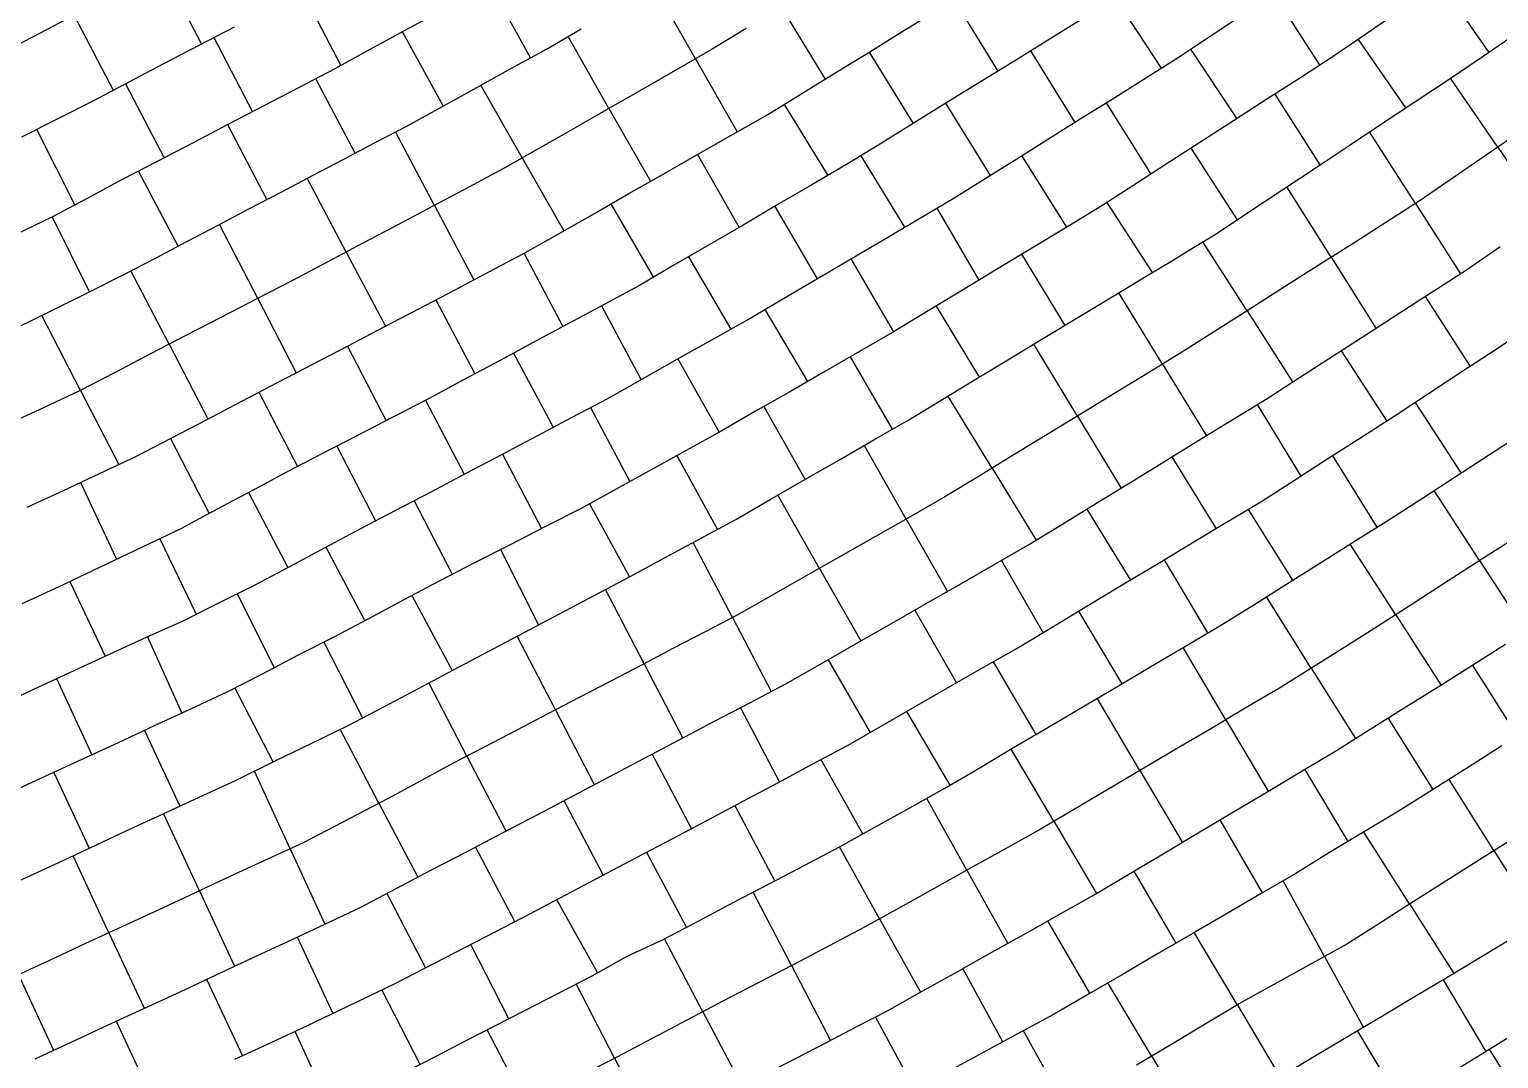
# Model space of a CAD drawing. Extents: x 720124 to 720679, y 1579628 to 1580856.
# Drawn here: x 720386.7 to 720460.3, y 1580213 to 1580264.5 of the extents above; entities that cross this region are included whole.
import ezdxf

# ---------------------------------------------------------------- set-up
doc = ezdxf.new("R2010")
doc.units = 0
doc.layers.add('AGROCAD PLL', color=7, linetype='Continuous')
doc.layers.add('GT01-0010016-0502', color=30, linetype='Continuous', lineweight=25)

msp = doc.modelspace()

# ---------------------------------------------------------------- linework, layer by layer
at = {"layer": 'AGROCAD PLL', "color": 3, "true_color": 0x00ff00}
for points in [[(720393.399, 1580267.563), (720395.352, 1580263.813)], [(720411.833, 1580263.12), (720409.787, 1580266.825)], [(720420.094, 1580263.076), (720418.01, 1580266.742)], [(720420.094, 1580263.076), (720418.01, 1580266.742)], [(720457.397, 1580266.878), (720459.81, 1580263.391)], [(720400.401, 1580266.454), (720402.338, 1580262.734)], [(720433.043, 1580266.027), (720435.228, 1580262.455)], [(720441.105, 1580266.133), (720443.404, 1580262.596)], [(720449.062, 1580266.297), (720451.348, 1580262.744)], [(720388.969, 1580265.245), (720390.923, 1580261.494)], [(720424.38, 1580265.651), (720426.58, 1580262.055)], [(720395.971, 1580264.136), (720397.907, 1580260.418)], [(720407.452, 1580260.71), (720405.424, 1580264.424)], [(720453.278, 1580264.044), (720455.648, 1580260.609)], [(720420.094, 1580263.076), (720422.178, 1580259.412)], [(720428.783, 1580263.409), (720430.984, 1580259.834)], [(720436.873, 1580263.47), (720439.08, 1580259.886)], [(720444.882, 1580263.553), (720447.197, 1580260.067)], [(720391.541, 1580261.817), (720393.481, 1580258.113)], [(720403.045, 1580258.349), (720401.072, 1580262.066)], [(720411.416, 1580258.107), (720409.347, 1580261.746)], [(720411.416, 1580258.107), (720409.347, 1580261.746)], [(720460.269, 1580258.649), (720457.9, 1580262.107)], [(720460.269, 1580258.649), (720457.9, 1580262.107)], [(720424.523, 1580260.791), (720426.722, 1580257.235)], [(720432.618, 1580260.845), (720434.85, 1580257.235)], [(720440.661, 1580260.873), (720442.893, 1580257.3)], [(720449.099, 1580261.3), (720451.362, 1580257.76)], [(720415.755, 1580260.591), (720417.832, 1580256.94)], [(720398.619, 1580256.023), (720396.668, 1580259.773)], [(720407.016, 1580255.734), (720405.075, 1580259.416)], [(720407.016, 1580255.734), (720405.075, 1580259.416)], [(720460.269, 1580258.649), (720462.63, 1580255.205)], [(720411.416, 1580258.107), (720413.493, 1580254.455)], [(720420.197, 1580258.285), (720422.276, 1580254.629)], [(720428.365, 1580258.215), (720430.556, 1580254.635)], [(720436.421, 1580258.223), (720438.673, 1580254.643)], [(720394.193, 1580253.698), (720392.202, 1580257.447)], [(720402.601, 1580253.387), (720400.639, 1580257.088)], [(720402.601, 1580253.387), (720400.639, 1580257.088)], [(720451.927, 1580253.138), (720449.709, 1580256.666)], [(720451.927, 1580253.138), (720449.709, 1580256.666)], [(720407.016, 1580255.734), (720408.983, 1580252)], [(720424.058, 1580255.676), (720426.185, 1580252.062)], [(720440.694, 1580255.882), (720442.967, 1580252.363)], [(720456.144, 1580255.824), (720458.394, 1580252.306)], [(720389.747, 1580251.41), (720387.884, 1580255.144)], [(720432.173, 1580255.588), (720434.28, 1580251.984)], [(720398.167, 1580251.075), (720396.252, 1580254.775)], [(720398.167, 1580251.075), (720396.252, 1580254.775)], [(720402.601, 1580253.387), (720404.564, 1580249.685)], [(720419.74, 1580253.155), (720421.858, 1580249.534)], [(720427.864, 1580253.05), (720430.002, 1580249.397)], [(720436.421, 1580253.286), (720438.581, 1580249.717)], [(720451.927, 1580253.138), (720454.166, 1580249.578)], [(720443.481, 1580247.785), (720441.296, 1580251.356)], [(720443.481, 1580247.785), (720441.296, 1580251.356)], [(720398.167, 1580251.075), (720400.097, 1580247.348)], [(720407.086, 1580251.003), (720409.04, 1580247.296)], [(720415.385, 1580250.7), (720417.369, 1580247.003)], [(720423.555, 1580250.515), (720425.698, 1580246.913)], [(720432.146, 1580250.692), (720434.29, 1580247.129)], [(720456.625, 1580251.163), (720458.884, 1580247.666)], [(720389.291, 1580246.47), (720387.35, 1580250.22)], [(720389.291, 1580246.47), (720387.35, 1580250.22)], [(720447.711, 1580250.45), (720449.987, 1580246.89)], [(720393.728, 1580248.775), (720395.676, 1580245.035)], [(720402.658, 1580248.681), (720404.601, 1580244.949)], [(720410.979, 1580248.336), (720412.971, 1580244.623)], [(720439.215, 1580245.177), (720437.032, 1580248.783)], [(720439.215, 1580245.177), (720437.032, 1580248.783)], [(720452.423, 1580248.453), (720454.705, 1580244.921)], [(720419.207, 1580248.047), (720421.273, 1580244.373)], [(720427.84, 1580248.152), (720429.94, 1580244.522)], [(720443.481, 1580247.785), (720445.674, 1580244.2)], [(720389.291, 1580246.47), (720391.213, 1580242.757)], [(720398.223, 1580246.372), (720400.16, 1580242.652)], [(720434.945, 1580242.575), (720432.735, 1580246.188)], [(720434.945, 1580242.575), (720432.735, 1580246.188)], [(720406.572, 1580245.974), (720408.504, 1580242.266)], [(720414.841, 1580245.611), (720416.797, 1580241.9)], [(720423.506, 1580245.658), (720425.584, 1580242.004)], [(720423.506, 1580245.658), (720425.584, 1580242.004)], [(720448.214, 1580245.754), (720450.408, 1580242.169)], [(720458.431, 1580242.34), (720456.144, 1580245.859)], [(720439.215, 1580245.177), (720441.4, 1580241.567)], [(720393.793, 1580244.054), (720395.743, 1580240.308)], [(720402.133, 1580243.674), (720404.059, 1580239.929)], [(720410.42, 1580243.276), (720412.386, 1580239.545)], [(720419.152, 1580243.201), (720421.192, 1580239.508)], [(720430.644, 1580240.027), (720428.545, 1580243.718)], [(720430.644, 1580240.027), (720428.545, 1580243.718)], [(720443.949, 1580243.145), (720446.158, 1580239.535)], [(720454.233, 1580239.624), (720452.009, 1580243.198)], [(720434.945, 1580242.575), (720437.152, 1580238.969)], [(720397.705, 1580241.351), (720399.671, 1580237.599)], [(720426.297, 1580237.555), (720424.215, 1580241.217)], [(720426.297, 1580237.555), (720424.215, 1580241.217)], [(720459.355, 1580237.943), (720457.072, 1580241.454)], [(720459.355, 1580237.943), (720457.072, 1580241.454)], [(720414.775, 1580240.783), (720416.79, 1580237.136)], [(720439.692, 1580240.523), (720441.872, 1580236.959)], [(720450, 1580236.963), (720447.776, 1580240.501)], [(720430.644, 1580240.027), (720432.705, 1580236.402)], [(720393.272, 1580239.041), (720395.085, 1580235.258)], [(720421.947, 1580235.09), (720419.976, 1580238.853)], [(720421.947, 1580235.09), (720419.976, 1580238.853)], [(720455.153, 1580235.233), (720452.867, 1580238.771)], [(720455.153, 1580235.233), (720452.867, 1580238.771)], [(720401.573, 1580238.613), (720403.531, 1580234.92)], [(720410.329, 1580238.496), (720412.233, 1580234.728)], [(720435.408, 1580237.946), (720437.502, 1580234.326)], [(720426.297, 1580237.555), (720428.365, 1580233.92)], [(720459.355, 1580237.943), (720461.653, 1580234.407)], [(720417.514, 1580232.779), (720415.58, 1580236.494)], [(720417.514, 1580232.779), (720415.58, 1580236.494)], [(720397.146, 1580236.29), (720398.99, 1580232.572)], [(720450.929, 1580232.558), (720448.681, 1580236.133)], [(720450.929, 1580232.558), (720448.681, 1580236.133)], [(720421.947, 1580235.09), (720423.888, 1580231.386)], [(720431.067, 1580235.464), (720433.164, 1580231.818)], [(720441.449, 1580231.78), (720439.291, 1580235.407)], [(720455.153, 1580235.233), (720457.421, 1580231.722)], [(720392.642, 1580234.121), (720394.364, 1580230.302)], [(720413.081, 1580230.466), (720411.158, 1580234.161)], [(720413.081, 1580230.466), (720411.158, 1580234.161)], [(720446.649, 1580229.973), (720444.512, 1580233.586)], [(720446.649, 1580229.973), (720444.512, 1580233.586)], [(720426.73, 1580232.977), (720428.837, 1580229.335)], [(720437.143, 1580229.239), (720435.006, 1580232.87)], [(720417.514, 1580232.779), (720419.452, 1580229.054)], [(720450.929, 1580232.558), (720453.142, 1580229.037)], [(720461.257, 1580229.168), (720459.007, 1580232.716)], [(720388.099, 1580232.032), (720389.855, 1580228.215)], [(720397.03, 1580231.56), (720398.935, 1580227.858)], [(720442.342, 1580227.435), (720440.204, 1580231.049)], [(720442.342, 1580227.435), (720440.204, 1580231.049)], [(720413.081, 1580230.466), (720415.024, 1580226.731)], [(720422.346, 1580230.574), (720424.294, 1580226.855)], [(720446.649, 1580229.973), (720448.765, 1580226.395)], [(720457.037, 1580226.487), (720454.783, 1580230.064)], [(720392.501, 1580229.442), (720394.27, 1580225.645)], [(720404.241, 1580225.792), (720402.3, 1580229.496)], [(720404.241, 1580225.792), (720402.3, 1580229.496)], [(720438.036, 1580224.893), (720435.899, 1580228.506)], [(720438.036, 1580224.893), (720435.899, 1580228.506)], [(720408.647, 1580228.154), (720410.599, 1580224.403)], [(720417.921, 1580228.246), (720419.889, 1580224.51)], [(720387.966, 1580227.336), (720389.733, 1580223.543)], [(720442.342, 1580227.435), (720444.471, 1580223.834)], [(720452.77, 1580223.882), (720450.606, 1580227.492)], [(720460.066, 1580223.429), (720457.828, 1580226.989)], [(720404.241, 1580225.792), (720406.181, 1580222.087)], [(720413.493, 1580225.923), (720415.471, 1580222.192)], [(720438.036, 1580224.893), (720440.179, 1580221.268)], [(720438.036, 1580224.893), (720440.179, 1580221.269)], [(720448.483, 1580221.308), (720446.366, 1580224.968)], [(720409.067, 1580223.597), (720411.039, 1580219.856)], [(720419.635, 1580219.58), (720417.657, 1580223.334)], [(720460.066, 1580223.429), (720462.314, 1580219.854)], [(720460.066, 1580223.429), (720462.314, 1580219.854)], [(720433.679, 1580222.439), (720435.727, 1580218.775)], [(720444.162, 1580218.792), (720442.057, 1580222.392)], [(720395.256, 1580221.409), (720397.014, 1580217.634)], [(720404.638, 1580221.277), (720406.578, 1580217.552)], [(720415.183, 1580217.31), (720413.141, 1580220.964)], [(720429.312, 1580220.004), (720431.365, 1580216.331)], [(720439.842, 1580216.276), (720437.742, 1580219.904)], [(720390.719, 1580219.307), (720392.479, 1580215.528)], [(720390.719, 1580219.307), (720392.479, 1580215.528)], [(720400.14, 1580219.095), (720401.927, 1580215.259)], [(720447.215, 1580215.708), (720445.065, 1580219.32)], [(720410.748, 1580215.002), (720408.843, 1580218.719)], [(720424.894, 1580217.664), (720426.844, 1580213.92)], [(720435.476, 1580213.839), (720433.472, 1580217.51)], [(720386.184, 1580217.201), (720387.945, 1580213.421)], [(720395.61, 1580216.978), (720397.407, 1580213.143)], [(720416.036, 1580213.023), (720414.111, 1580216.743)], [(720416.036, 1580213.023), (720414.111, 1580216.743)], [(720457.531, 1580216.95), (720459.667, 1580213.361)], [(720406.3, 1580212.718), (720404.39, 1580216.445)], [(720420.462, 1580215.349), (720422.422, 1580211.63)], [(720447.215, 1580215.708), (720449.371, 1580212.083)], [(720447.215, 1580215.708), (720449.371, 1580212.083)], [(720391.075, 1580214.874), (720392.86, 1580211.041)], [(720411.599, 1580210.718), (720409.66, 1580214.443)], [(720411.599, 1580210.718), (720409.66, 1580214.443)], [(720438.567, 1580210.688), (720436.514, 1580214.404)], [(720401.781, 1580210.58), (720400.042, 1580214.362)], [(720453.239, 1580214.385), (720455.387, 1580210.776)], [(720462.077, 1580209.898), (720459.851, 1580213.475)], [(720462.077, 1580209.898), (720459.851, 1580213.475)]]:
    msp.add_lwpolyline(points, dxfattribs=at)
at = {"layer": 'AGROCAD PLL', "color": 5, "true_color": 0x0000ff}
for points in [[(720415.755, 1580260.591), (720413.709, 1580264.191)], [(720415.755, 1580260.591), (720413.709, 1580264.191)], [(720447.711, 1580250.45), (720445.5, 1580253.909)], [(720447.711, 1580250.45), (720445.5, 1580253.909)], [(720411.511, 1580253.33), (720413.446, 1580249.659)], [(720393.728, 1580248.775), (720391.815, 1580252.449)], [(720393.728, 1580248.775), (720391.815, 1580252.449)], [(720405.996, 1580240.944), (720407.913, 1580237.265)], [(720388.754, 1580236.899), (720390.529, 1580233.15)], [(720408.647, 1580228.154), (720406.738, 1580231.823)], [(720408.647, 1580228.154), (720406.738, 1580231.823)], [(720433.679, 1580222.439), (720431.668, 1580226.038)], [(720433.679, 1580222.439), (720431.668, 1580226.038)], [(720399.795, 1580223.505), (720401.526, 1580219.74)], [(720399.795, 1580223.505), (720401.526, 1580219.74)], [(720429.312, 1580220.004), (720427.301, 1580223.604)], [(720429.312, 1580220.004), (720427.301, 1580223.604)], [(720424.894, 1580217.664), (720422.979, 1580221.342)], [(720424.894, 1580217.664), (720422.979, 1580221.342)], [(720455.844, 1580220.751), (720458.059, 1580217.265)], [(720455.844, 1580220.751), (720458.059, 1580217.265)], [(720420.462, 1580215.349), (720418.537, 1580219.002)], [(720420.462, 1580215.349), (720418.537, 1580219.002)], [(720451.591, 1580218.125), (720453.537, 1580214.562)], [(720451.591, 1580218.125), (720453.537, 1580214.562)], [(720431.079, 1580211.46), (720429.109, 1580215.089)], [(720416.036, 1580213.023), (720417.941, 1580209.344)], [(720442.923, 1580213.143), (720445.044, 1580209.577)], [(720442.923, 1580213.143), (720445.044, 1580209.577)]]:
    msp.add_lwpolyline(points, dxfattribs=at)
at = {"layer": 'AGROCAD PLL', "color": 1, "true_color": 0xff0000}
for points in [[(720387.088, 1580259.543), (720389.006, 1580255.746)], [(720456.144, 1580255.824), (720453.846, 1580259.419)], [(720456.144, 1580255.824), (720453.846, 1580259.419)], [(720444.896, 1580258.592), (720447.211, 1580255.007)], [(720415.855, 1580255.807), (720417.983, 1580252.128)], [(720389.299, 1580241.863), (720391.104, 1580238.011)], [(720445.754, 1580234.324), (720443.579, 1580237.978)], [(720405.891, 1580236.195), (720407.904, 1580232.441)], [(720401.473, 1580233.853), (720403.409, 1580230.067)], [(720432.836, 1580226.699), (720430.667, 1580230.384)], [(720428.471, 1580224.261), (720426.383, 1580227.975)], [(720399.795, 1580223.505), (720398.006, 1580227.397)], [(720399.795, 1580223.505), (720398.006, 1580227.397)], [(720424.06, 1580221.907), (720422.078, 1580225.668)], [(720395.256, 1580221.409), (720393.457, 1580225.271)], [(720395.256, 1580221.409), (720393.457, 1580225.271)], [(720455.844, 1580220.751), (720453.555, 1580224.352)], [(720390.719, 1580219.307), (720388.922, 1580223.166)], [(720390.719, 1580219.307), (720388.922, 1580223.166)], [(720451.591, 1580218.125), (720449.524, 1580221.911)], [(720442.923, 1580213.143), (720440.747, 1580216.799)]]:
    msp.add_lwpolyline(points, dxfattribs=at)
at = {"layer": 'GT01-0010016-0502'}
for points in [[(720385.156, 1580230.652), (720386.962, 1580231.509), (720390.788, 1580233.269), (720392.605, 1580234.104), (720394.432, 1580234.928), (720396.216, 1580235.829), (720398.01, 1580236.719), (720399.772, 1580237.653), (720401.545, 1580238.598), (720403.306, 1580239.532), (720405.079, 1580240.467), (720406.852, 1580241.39), (720408.613, 1580242.324), (720410.386, 1580243.258), (720412.158, 1580244.192), (720413.92, 1580245.126), (720415.693, 1580246.06), (720417.433, 1580247.038), (720419.172, 1580248.028), (720420.912, 1580249.006), (720422.663, 1580249.984), (720424.38, 1580251.006), (720426.109, 1580252.017), (720427.827, 1580253.029), (720429.556, 1580254.04), (720431.273, 1580255.062), (720433.002, 1580256.073), (720434.591, 1580257.072), (720436.179, 1580258.071), (720437.768, 1580259.07), (720439.356, 1580260.058), (720440.956, 1580261.057), (720442.544, 1580262.056), (720444.133, 1580263.055), (720447.545, 1580265.32)], [(720389.082, 1580265.304), (720387.309, 1580264.381), (720385.536, 1580263.458)], [(720455.368, 1580265.478), (720453.716, 1580264.345), (720452.074, 1580263.213), (720450.39, 1580262.125), (720448.705, 1580261.048), (720447.031, 1580259.959), (720445.346, 1580258.882), (720443.661, 1580257.794), (720441.987, 1580256.717), (720440.302, 1580255.628), (720438.595, 1580254.595), (720436.877, 1580253.562), (720435.17, 1580252.529), (720433.463, 1580251.485), (720431.746, 1580250.451), (720430.039, 1580249.418), (720428.299, 1580248.418), (720426.57, 1580247.418), (720424.842, 1580246.418), (720423.102, 1580245.428), (720421.373, 1580244.428), (720419.623, 1580243.461), (720417.872, 1580242.494), (720416.121, 1580241.527), (720414.371, 1580240.56), (720412.587, 1580239.647), (720410.803, 1580238.735), (720409.02, 1580237.834), (720407.247, 1580236.922), (720405.485, 1580235.977), (720403.724, 1580235.021), (720401.951, 1580234.098), (720400.168, 1580233.186), (720398.395, 1580232.263), (720396.622, 1580231.351), (720394.806, 1580230.505), (720392.989, 1580229.67), (720391.173, 1580228.824), (720389.367, 1580227.989), (720387.55, 1580227.143), (720385.734, 1580226.308)], [(720407.298, 1580265.442), (720405.537, 1580264.486), (720403.786, 1580263.53), (720402.024, 1580262.562), (720400.252, 1580261.639), (720398.479, 1580260.716), (720396.707, 1580259.793), (720394.934, 1580258.87), (720393.161, 1580257.947), (720391.389, 1580257.024), (720389.627, 1580256.079), (720387.865, 1580255.134), (720386.06, 1580254.266)], [(720386.622, 1580240.614), (720388.439, 1580241.46), (720390.245, 1580242.306), (720392.061, 1580243.152), (720393.834, 1580244.075), (720395.606, 1580244.998), (720397.379, 1580245.932), (720399.152, 1580246.855), (720400.924, 1580247.778), (720402.697, 1580248.702), (720404.469, 1580249.636), (720406.242, 1580250.559), (720408.015, 1580251.493), (720409.776, 1580252.416), (720411.549, 1580253.35), (720413.289, 1580254.339), (720415.028, 1580255.328), (720416.757, 1580256.329), (720418.497, 1580257.318), (720420.237, 1580258.307), (720421.976, 1580259.296), (720423.705, 1580260.285), (720425.412, 1580261.341), (720427.119, 1580262.385), (720428.815, 1580263.429), (720430.521, 1580264.484), (720432.228, 1580265.529)], [(720422.631, 1580264.592), (720420.924, 1580263.548), (720419.185, 1580262.558), (720417.456, 1580261.558), (720415.716, 1580260.569), (720413.977, 1580259.569), (720412.248, 1580258.58), (720410.508, 1580257.591), (720408.746, 1580256.645), (720406.974, 1580255.711), (720405.212, 1580254.777), (720403.44, 1580253.832), (720401.678, 1580252.898), (720399.905, 1580251.975), (720398.122, 1580251.052), (720396.349, 1580250.129), (720394.576, 1580249.217), (720392.804, 1580248.294), (720391.031, 1580247.37), (720389.248, 1580246.447), (720387.442, 1580245.601), (720385.625, 1580244.755)], [(720386.09, 1580249.596), (720387.885, 1580250.486), (720389.679, 1580251.376), (720391.463, 1580252.266), (720393.042, 1580253.088), (720394.611, 1580253.92), (720396.19, 1580254.742), (720397.758, 1580255.575), (720399.337, 1580256.397), (720400.906, 1580257.229), (720402.485, 1580258.051), (720404.053, 1580258.884), (720405.633, 1580259.706), (720407.383, 1580260.673), (720409.134, 1580261.629), (720410.885, 1580262.596), (720412.635, 1580263.563), (720414.364, 1580264.574)], [(720386.351, 1580259.171), (720388.135, 1580260.072), (720389.929, 1580260.973), (720391.691, 1580261.896), (720393.464, 1580262.83), (720395.236, 1580263.753), (720397.009, 1580264.676)], [(720439.56, 1580265.128), (720437.853, 1580264.073), (720436.157, 1580263.029), (720434.45, 1580261.974), (720432.754, 1580260.929), (720431.048, 1580259.874), (720429.352, 1580258.819), (720427.645, 1580257.775), (720425.916, 1580256.763), (720424.187, 1580255.752), (720422.47, 1580254.741), (720420.741, 1580253.741), (720419.012, 1580252.73), (720417.283, 1580251.718), (720415.522, 1580250.773), (720413.76, 1580249.828), (720411.998, 1580248.883), (720410.237, 1580247.938), (720408.475, 1580246.993), (720406.713, 1580246.048), (720404.941, 1580245.125), (720403.157, 1580244.201), (720401.385, 1580243.289), (720399.612, 1580242.366), (720398.291, 1580241.657), (720396.959, 1580240.96), (720395.637, 1580240.251), (720394.316, 1580239.542), (720392.693, 1580238.764), (720388.169, 1580236.621), (720386.352, 1580235.787)], [(720386.172, 1580221.896), (720387.989, 1580222.731), (720389.805, 1580223.577), (720391.611, 1580224.423), (720393.427, 1580225.258), (720395.244, 1580226.093), (720397.061, 1580226.928), (720399.081, 1580227.93), (720400.875, 1580228.798), (720402.67, 1580229.677), (720404.443, 1580230.612), (720406.215, 1580231.546), (720407.977, 1580232.48), (720409.749, 1580233.414), (720411.511, 1580234.348), (720413.284, 1580235.282), (720415.056, 1580236.216), (720416.818, 1580237.15), (720418.58, 1580238.095), (720420.341, 1580239.052), (720422.103, 1580239.997), (720423.832, 1580240.997), (720425.571, 1580241.997), (720427.3, 1580242.997), (720429.029, 1580243.998), (720430.768, 1580244.998), (720432.475, 1580246.031), (720434.182, 1580247.064), (720435.9, 1580248.097), (720437.607, 1580249.131), (720439.325, 1580250.164), (720441.032, 1580251.197), (720442.749, 1580252.23), (720443.887, 1580252.926), (720445.025, 1580253.623), (720446.163, 1580254.308), (720447.826, 1580255.418), (720449.5, 1580256.528), (720451.163, 1580257.628), (720452.826, 1580258.738), (720454.489, 1580259.848), (720456.163, 1580260.947), (720457.826, 1580262.058), (720459.489, 1580263.168), (720461.13, 1580264.311)], [(720461.282, 1580259.343), (720459.63, 1580258.211), (720457.989, 1580257.079), (720456.337, 1580255.947), (720454.652, 1580254.869), (720452.967, 1580253.792), (720451.271, 1580252.726), (720449.586, 1580251.649), (720447.901, 1580250.571), (720446.216, 1580249.494), (720444.531, 1580248.428), (720442.824, 1580247.384), (720441.117, 1580246.339), (720439.411, 1580245.295), (720437.704, 1580244.262), (720435.997, 1580243.218), (720434.29, 1580242.174), (720432.572, 1580241.129), (720430.844, 1580240.14), (720429.104, 1580239.151), (720427.364, 1580238.162), (720425.625, 1580237.173), (720423.885, 1580236.183), (720422.145, 1580235.194), (720420.577, 1580234.372), (720418.997, 1580233.551), (720417.418, 1580232.729), (720415.85, 1580231.907), (720414.27, 1580231.085), (720412.691, 1580230.264), (720411.112, 1580229.442), (720409.543, 1580228.62), (720407.964, 1580227.798), (720406.332, 1580226.91), (720404.699, 1580226.032), (720400.445, 1580223.803), (720398.628, 1580222.969), (720396.811, 1580222.134), (720394.995, 1580221.288), (720393.178, 1580220.442), (720391.362, 1580219.607), (720389.545, 1580218.761), (720387.74, 1580217.926), (720385.923, 1580217.08)], [(720387.017, 1580212.995), (720388.833, 1580213.83), (720390.65, 1580214.676), (720392.466, 1580215.522), (720394.283, 1580216.357), (720396.089, 1580217.202), (720397.905, 1580218.048), (720399.711, 1580218.894), (720401.527, 1580219.74), (720403.333, 1580220.597), (720405.105, 1580221.52), (720406.878, 1580222.455), (720408.651, 1580223.378), (720410.423, 1580224.312), (720412.196, 1580225.235), (720413.958, 1580226.169), (720415.73, 1580227.103), (720417.503, 1580228.026), (720419.275, 1580228.96), (720421.048, 1580229.895), (720422.81, 1580230.818), (720424.582, 1580231.752), (720426.322, 1580232.741), (720428.051, 1580233.741), (720429.79, 1580234.73), (720431.53, 1580235.73), (720433.259, 1580236.72), (720434.999, 1580237.709), (720436.727, 1580238.709), (720438.434, 1580239.753), (720440.141, 1580240.797), (720441.848, 1580241.842), (720443.544, 1580242.897), (720445.251, 1580243.941), (720446.957, 1580244.985), (720448.664, 1580246.03), (720450.338, 1580247.118), (720452.023, 1580248.195), (720453.708, 1580249.283), (720455.382, 1580250.361), (720457.067, 1580251.449), (720458.752, 1580252.537), (720460.393, 1580253.669)], [(720461.81, 1580249.598), (720460.137, 1580248.488), (720458.463, 1580247.389), (720456.799, 1580246.289), (720455.126, 1580245.19), (720453.441, 1580244.113), (720451.756, 1580243.036), (720450.081, 1580241.958), (720448.397, 1580240.87), (720446.679, 1580239.848), (720444.961, 1580238.815), (720443.254, 1580237.781), (720441.536, 1580236.759), (720439.819, 1580235.726), (720438.112, 1580234.693), (720436.394, 1580233.66), (720434.654, 1580232.67), (720432.925, 1580231.681), (720431.186, 1580230.681), (720429.457, 1580229.692), (720427.717, 1580228.692), (720425.956, 1580227.746), (720424.194, 1580226.801), (720422.432, 1580225.856), (720420.671, 1580224.922), (720418.898, 1580223.988), (720417.126, 1580223.054), (720415.353, 1580222.131), (720413.58, 1580221.197), (720411.819, 1580220.263), (720410.046, 1580219.339), (720405, 1580216.739), (720400.644, 1580214.642), (720398.827, 1580213.796), (720397.011, 1580212.961)], [(720405.671, 1580212.395), (720407.143, 1580213.15), (720408.615, 1580213.904), (720410.076, 1580214.658), (720411.548, 1580215.413), (720414.911, 1580217.158), (720416.662, 1580218.136), (720418.478, 1580218.971), (720420.251, 1580219.905), (720422.013, 1580220.839), (720423.785, 1580221.762), (720425.558, 1580222.696), (720427.33, 1580223.62), (720429.07, 1580224.598), (720430.821, 1580225.565), (720432.571, 1580226.543), (720434.289, 1580227.554), (720436.018, 1580228.577), (720437.736, 1580229.588), (720439.454, 1580230.61), (720441.182, 1580231.621), (720442.9, 1580232.643), (720444.629, 1580233.655), (720446.347, 1580234.677), (720448.043, 1580235.732), (720449.738, 1580236.798), (720451.434, 1580237.865), (720453.119, 1580238.931), (720454.815, 1580239.986), (720456.489, 1580241.074), (720458.174, 1580242.174), (720459.848, 1580243.262), (720461.522, 1580244.35)], [(720461.147, 1580239.09), (720459.463, 1580238.013), (720457.788, 1580236.924), (720456.104, 1580235.847), (720454.419, 1580234.759), (720452.734, 1580233.693), (720451.038, 1580232.626), (720449.342, 1580231.56), (720447.624, 1580230.549), (720445.895, 1580229.527), (720444.178, 1580228.516), (720442.46, 1580227.504), (720440.731, 1580226.482), (720439.013, 1580225.471), (720437.285, 1580224.449), (720435.545, 1580223.482), (720433.794, 1580222.503), (720432.044, 1580221.525), (720430.304, 1580220.558), (720428.553, 1580219.58), (720426.78, 1580218.657), (720425.008, 1580217.723), (720423.235, 1580216.8), (720421.463, 1580215.876), (720419.69, 1580214.942), (720417.917, 1580214.019), (720416.156, 1580213.085), (720414.372, 1580212.162)], [(720423.61, 1580212.243), (720425.136, 1580213.031), (720426.65, 1580213.819), (720428.176, 1580214.608), (720429.702, 1580215.396), (720431.441, 1580216.374), (720433.192, 1580217.352), (720434.932, 1580218.33), (720436.682, 1580219.308), (720438.422, 1580220.287), (720440.173, 1580221.265), (720441.88, 1580222.287), (720443.597, 1580223.309), (720445.315, 1580224.342), (720447.033, 1580225.365), (720448.751, 1580226.387), (720450.469, 1580227.409), (720452.186, 1580228.442), (720453.882, 1580229.497), (720455.578, 1580230.564), (720457.274, 1580231.63), (720458.959, 1580232.685), (720460.655, 1580233.751)], [(720460.473, 1580228.67), (720458.799, 1580227.604), (720457.135, 1580226.549), (720455.461, 1580225.494), (720451.843, 1580223.326), (720450.147, 1580222.271), (720448.418, 1580221.271), (720446.689, 1580220.26), (720444.961, 1580219.26), (720443.232, 1580218.248), (720441.503, 1580217.237), (720439.774, 1580216.237), (720438.046, 1580215.226), (720436.284, 1580214.281), (720434.533, 1580213.324), (720432.772, 1580212.379)], [(720442.169, 1580212.694), (720443.887, 1580213.717), (720445.605, 1580214.75), (720447.322, 1580215.772), (720449.073, 1580216.739), (720450.824, 1580217.706), (720452.575, 1580218.663), (720454.152, 1580219.672), (720455.719, 1580220.671), (720459.357, 1580222.983), (720461.053, 1580224.049)], [(720461.44, 1580219.305), (720459.733, 1580218.272), (720458.016, 1580217.239), (720456.298, 1580216.216), (720454.58, 1580215.183), (720452.862, 1580214.161), (720451.145, 1580213.139), (720449.427, 1580212.116)], [(720457.468, 1580212.01), (720459.175, 1580213.054), (720460.871, 1580214.11)]]:
    msp.add_lwpolyline(points, dxfattribs=at)

doc.saveas('drawing.dxf')
